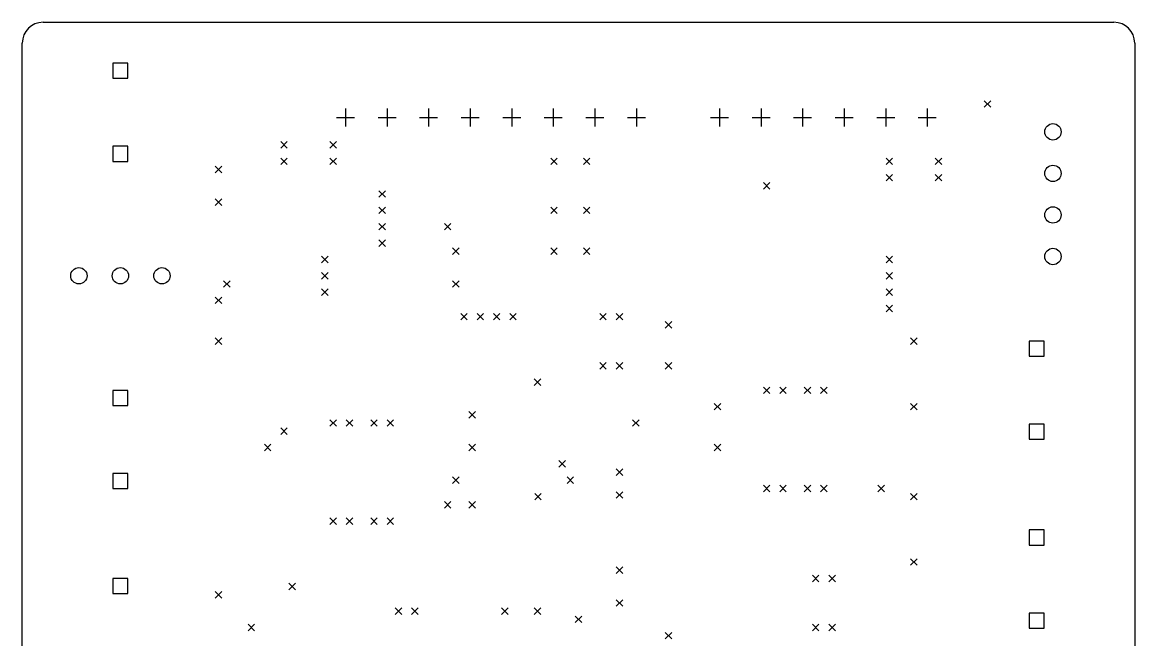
# Model space of a CAD drawing. Extents: x 14.9 to 84, y -16 to 60.
# Drawn here: x 16 to 84, y 22.2 to 60 of the extents above; entities that cross this region are included whole.
import ezdxf

# ---------------------------------------------------------------- set-up
doc = ezdxf.new("R2010")
doc.units = 0
doc.layers.add('BLACK', color=7, linetype='CONTINUOUS')

msp = doc.modelspace()

# ---------------------------------------------------------------- linework, layer by layer
at = {"layer": 'BLACK', "linetype": 'CONTINUOUS'}
for p, q in [((17.27, 59.9999), (82.73, 59.9999)), ((16, 1.27), (16, 58.7299)), ((84, 58.7299), (84, 1.27)), ((22.459624, 57.494624), (21.540376, 57.494624)), ((21.540376, 57.494624), (21.540376, 56.575376)), ((22.459624, 56.575376), (22.459624, 57.494624)), ((21.540376, 56.575376), (22.459624, 56.575376)), ((74.8, 55.2), (75.2, 54.8)), ((75.2, 55.2), (74.8, 54.8)), ((35.75812, 54.73074), (35.75812, 53.63074)), ((38.29812, 54.73074), (38.29812, 53.63074)), ((40.83812, 54.73074), (40.83812, 53.63074)), ((43.37812, 54.73074), (43.37812, 53.63074)), ((45.91812, 54.73074), (45.91812, 53.63074)), ((48.45812, 54.73074), (48.45812, 53.63074)), ((50.99812, 54.73074), (50.99812, 53.63074)), ((53.53812, 54.73074), (53.53812, 53.63074)), ((58.61812, 54.73074), (58.61812, 53.63074)), ((61.15812, 54.73074), (61.15812, 53.63074)), ((63.69812, 54.73074), (63.69812, 53.63074)), ((66.23812, 54.73074), (66.23812, 53.63074)), ((68.77812, 54.73074), (68.77812, 53.63074)), ((71.31812, 54.73074), (71.31812, 53.63074)), ((35.20812, 54.18074), (36.30812, 54.18074)), ((37.74812, 54.18074), (38.84812, 54.18074)), ((40.28812, 54.18074), (41.38812, 54.18074)), ((42.82812, 54.18074), (43.92812, 54.18074)), ((45.36812, 54.18074), (46.46812, 54.18074)), ((47.90812, 54.18074), (49.00812, 54.18074)), ((50.44812, 54.18074), (51.54812, 54.18074)), ((52.98812, 54.18074), (54.08812, 54.18074)), ((58.06812, 54.18074), (59.16812, 54.18074)), ((60.60812, 54.18074), (61.70812, 54.18074)), ((63.14812, 54.18074), (64.24812, 54.18074)), ((65.68812, 54.18074), (66.78812, 54.18074)), ((68.22812, 54.18074), (69.32812, 54.18074)), ((70.76812, 54.18074), (71.86812, 54.18074)), ((22.459624, 52.414624), (21.540376, 52.414624)), ((21.540376, 52.414624), (21.540376, 51.495376)), ((22.459624, 51.495376), (22.459624, 52.414624)), ((31.8, 52.7), (32.2, 52.3)), ((32.2, 52.7), (31.8, 52.3)), ((34.8, 52.7), (35.2, 52.3)), ((35.2, 52.7), (34.8, 52.3)), ((31.8, 51.7), (32.2, 51.3)), ((32.2, 51.7), (31.8, 51.3)), ((34.8, 51.7), (35.2, 51.3)), ((35.2, 51.7), (34.8, 51.3)), ((48.3, 51.7), (48.7, 51.3)), ((48.7, 51.7), (48.3, 51.3)), ((50.3, 51.7), (50.7, 51.3)), ((50.7, 51.7), (50.3, 51.3)), ((68.8, 51.7), (69.2, 51.3)), ((69.2, 51.7), (68.8, 51.3)), ((71.8, 51.7), (72.2, 51.3)), ((72.2, 51.7), (71.8, 51.3)), ((21.540376, 51.495376), (22.459624, 51.495376)), ((27.8, 51.2), (28.2, 50.8)), ((28.2, 51.2), (27.8, 50.8)), ((68.8, 50.7), (69.2, 50.3)), ((69.2, 50.7), (68.8, 50.3)), ((71.8, 50.7), (72.2, 50.3)), ((72.2, 50.7), (71.8, 50.3)), ((37.8, 49.7), (38.2, 49.3)), ((38.2, 49.7), (37.8, 49.3)), ((61.3, 50.2), (61.7, 49.8)), ((61.7, 50.2), (61.3, 49.8)), ((27.8, 49.2), (28.2, 48.8)), ((28.2, 49.2), (27.8, 48.8)), ((37.8, 48.7), (38.2, 48.3)), ((38.2, 48.7), (37.8, 48.3)), ((48.3, 48.7), (48.7, 48.3)), ((48.7, 48.7), (48.3, 48.3)), ((50.3, 48.7), (50.7, 48.3)), ((50.7, 48.7), (50.3, 48.3)), ((37.8, 47.7), (38.2, 47.3)), ((38.2, 47.7), (37.8, 47.3)), ((41.8, 47.7), (42.2, 47.3)), ((42.2, 47.7), (41.8, 47.3)), ((37.8, 46.7), (38.2, 46.3)), ((38.2, 46.7), (37.8, 46.3)), ((34.3, 45.7), (34.7, 45.3)), ((34.7, 45.7), (34.3, 45.3)), ((42.3, 46.2), (42.7, 45.8)), ((42.7, 46.2), (42.3, 45.8)), ((48.3, 46.2), (48.7, 45.8)), ((48.7, 46.2), (48.3, 45.8)), ((50.3, 46.2), (50.7, 45.8)), ((50.7, 46.2), (50.3, 45.8)), ((68.8, 45.7), (69.2, 45.3)), ((69.2, 45.7), (68.8, 45.3)), ((34.3, 44.7), (34.7, 44.3)), ((34.7, 44.7), (34.3, 44.3)), ((68.8, 44.7), (69.2, 44.3)), ((69.2, 44.7), (68.8, 44.3)), ((28.3, 44.2), (28.7, 43.8)), ((28.7, 44.2), (28.3, 43.8)), ((34.3, 43.7), (34.7, 43.3)), ((34.7, 43.7), (34.3, 43.3)), ((42.3, 44.2), (42.7, 43.8)), ((42.7, 44.2), (42.3, 43.8)), ((68.8, 43.7), (69.2, 43.3)), ((69.2, 43.7), (68.8, 43.3)), ((27.8, 43.2), (28.2, 42.8)), ((28.2, 43.2), (27.8, 42.8)), ((42.8, 42.2), (43.2, 41.8)), ((43.2, 42.2), (42.8, 41.8)), ((43.8, 42.2), (44.2, 41.8)), ((44.2, 42.2), (43.8, 41.8)), ((44.8, 42.2), (45.2, 41.8)), ((45.2, 42.2), (44.8, 41.8)), ((45.8, 42.2), (46.2, 41.8)), ((46.2, 42.2), (45.8, 41.8)), ((51.3, 42.2), (51.7, 41.8)), ((51.7, 42.2), (51.3, 41.8)), ((52.3, 42.2), (52.7, 41.8)), ((52.7, 42.2), (52.3, 41.8)), ((68.8, 42.7), (69.2, 42.3)), ((69.2, 42.7), (68.8, 42.3)), ((55.3, 41.7), (55.7, 41.3)), ((55.7, 41.7), (55.3, 41.3)), ((27.8, 40.7), (28.2, 40.3)), ((28.2, 40.7), (27.8, 40.3)), ((70.3, 40.7), (70.7, 40.3)), ((70.7, 40.7), (70.3, 40.3)), ((78.459624, 40.504624), (77.540376, 40.504624)), ((77.540376, 40.504624), (77.540376, 39.585376)), ((78.459624, 39.585376), (78.459624, 40.504624)), ((77.540376, 39.585376), (78.459624, 39.585376)), ((51.3, 39.2), (51.7, 38.8)), ((51.7, 39.2), (51.3, 38.8)), ((52.3, 39.2), (52.7, 38.8)), ((52.7, 39.2), (52.3, 38.8)), ((55.3, 39.2), (55.7, 38.8)), ((55.7, 39.2), (55.3, 38.8)), ((47.3, 38.2), (47.7, 37.8)), ((47.7, 38.2), (47.3, 37.8)), ((22.459624, 37.494624), (21.540376, 37.494624)), ((21.540376, 37.494624), (21.540376, 36.575376)), ((22.459624, 36.575376), (22.459624, 37.494624)), ((61.3, 37.7), (61.7, 37.3)), ((61.7, 37.7), (61.3, 37.3)), ((62.3, 37.7), (62.7, 37.3)), ((62.7, 37.7), (62.3, 37.3)), ((63.8, 37.7), (64.2, 37.3)), ((64.2, 37.7), (63.8, 37.3)), ((64.8, 37.7), (65.2, 37.3)), ((65.2, 37.7), (64.8, 37.3)), ((21.540376, 36.575376), (22.459624, 36.575376)), ((43.3, 36.2), (43.7, 35.8)), ((43.7, 36.2), (43.3, 35.8)), ((58.3, 36.7), (58.7, 36.3)), ((58.7, 36.7), (58.3, 36.3)), ((70.3, 36.7), (70.7, 36.3)), ((70.7, 36.7), (70.3, 36.3)), ((34.8, 35.7), (35.2, 35.3)), ((35.2, 35.7), (34.8, 35.3)), ((35.8, 35.7), (36.2, 35.3)), ((36.2, 35.7), (35.8, 35.3)), ((37.3, 35.7), (37.7, 35.3)), ((37.7, 35.7), (37.3, 35.3)), ((38.3, 35.7), (38.7, 35.3)), ((38.7, 35.7), (38.3, 35.3)), ((53.3, 35.7), (53.7, 35.3)), ((53.7, 35.7), (53.3, 35.3)), ((78.459624, 35.424624), (77.540376, 35.424624)), ((77.540376, 35.424624), (77.540376, 34.505376)), ((78.459624, 34.505376), (78.459624, 35.424624)), ((31.8, 35.2), (32.2, 34.8)), ((32.2, 35.2), (31.8, 34.8)), ((30.8, 34.2), (31.2, 33.8)), ((31.2, 34.2), (30.8, 33.8)), ((43.3, 34.2), (43.7, 33.8)), ((43.7, 34.2), (43.3, 33.8)), ((58.3, 34.2), (58.7, 33.8)), ((58.7, 34.2), (58.3, 33.8)), ((77.540376, 34.505376), (78.459624, 34.505376)), ((48.8, 33.2), (49.2, 32.8)), ((49.2, 33.2), (48.8, 32.8)), ((52.3, 32.7), (52.7, 32.3)), ((52.7, 32.7), (52.3, 32.3)), ((22.459624, 32.414624), (21.540376, 32.414624)), ((21.540376, 32.414624), (21.540376, 31.495376)), ((22.459624, 31.495376), (22.459624, 32.414624)), ((42.3, 32.2), (42.7, 31.8)), ((42.7, 32.2), (42.3, 31.8)), ((49.3, 32.2), (49.7, 31.8)), ((49.7, 32.2), (49.3, 31.8)), ((21.540376, 31.495376), (22.459624, 31.495376)), ((52.3, 31.3), (52.7, 30.9)), ((52.7, 31.3), (52.3, 30.9)), ((61.3, 31.7), (61.7, 31.3)), ((61.7, 31.7), (61.3, 31.3)), ((62.3, 31.7), (62.7, 31.3)), ((62.7, 31.7), (62.3, 31.3)), ((63.8, 31.7), (64.2, 31.3)), ((64.2, 31.7), (63.8, 31.3)), ((64.8, 31.7), (65.2, 31.3)), ((65.2, 31.7), (64.8, 31.3)), ((68.3, 31.7), (68.7, 31.3)), ((68.7, 31.7), (68.3, 31.3)), ((41.8, 30.7), (42.2, 30.3)), ((42.2, 30.7), (41.8, 30.3)), ((43.3, 30.7), (43.7, 30.3)), ((43.7, 30.7), (43.3, 30.3)), ((47.325, 31.2), (47.725, 30.8)), ((47.725, 31.2), (47.325, 30.8)), ((70.3, 31.2), (70.7, 30.8)), ((70.7, 31.2), (70.3, 30.8)), ((34.8, 29.7), (35.2, 29.3)), ((35.2, 29.7), (34.8, 29.3)), ((35.8, 29.7), (36.2, 29.3)), ((36.2, 29.7), (35.8, 29.3)), ((37.3, 29.7), (37.7, 29.3)), ((37.7, 29.7), (37.3, 29.3)), ((38.3, 29.7), (38.7, 29.3)), ((38.7, 29.7), (38.3, 29.3)), ((78.459624, 28.959624), (77.540376, 28.959624)), ((77.540376, 28.959624), (77.540376, 28.040376)), ((78.459624, 28.040376), (78.459624, 28.959624)), ((77.540376, 28.040376), (78.459624, 28.040376)), ((52.3, 26.7), (52.7, 26.3)), ((52.7, 26.7), (52.3, 26.3)), ((70.3, 27.2), (70.7, 26.8)), ((70.7, 27.2), (70.3, 26.8)), ((22.459624, 25.994624), (21.540376, 25.994624)), ((21.540376, 25.994624), (21.540376, 25.075376)), ((22.459624, 25.075376), (22.459624, 25.994624)), ((64.3, 26.2), (64.7, 25.8)), ((64.7, 26.2), (64.3, 25.8)), ((65.3, 26.2), (65.7, 25.8)), ((65.7, 26.2), (65.3, 25.8)), ((27.8, 25.2), (28.2, 24.8)), ((28.2, 25.2), (27.8, 24.8)), ((32.3, 25.7), (32.7, 25.3)), ((32.7, 25.7), (32.3, 25.3)), ((21.540376, 25.075376), (22.459624, 25.075376)), ((52.3, 24.7), (52.7, 24.3)), ((52.7, 24.7), (52.3, 24.3)), ((38.8, 24.2), (39.2, 23.8)), ((39.2, 24.2), (38.8, 23.8)), ((39.8, 24.2), (40.2, 23.8)), ((40.2, 24.2), (39.8, 23.8)), ((45.3, 24.2), (45.7, 23.8)), ((45.7, 24.2), (45.3, 23.8)), ((47.3, 24.2), (47.7, 23.8)), ((47.7, 24.2), (47.3, 23.8)), ((78.459624, 23.879624), (77.540376, 23.879624)), ((77.540376, 23.879624), (77.540376, 22.960376)), ((78.459624, 22.960376), (78.459624, 23.879624)), ((29.8, 23.2), (30.2, 22.8)), ((30.2, 23.2), (29.8, 22.8)), ((49.8, 23.7), (50.2, 23.3)), ((50.2, 23.7), (49.8, 23.3)), ((64.3, 23.2), (64.7, 22.8)), ((64.7, 23.2), (64.3, 22.8)), ((65.3, 23.2), (65.7, 22.8)), ((65.7, 23.2), (65.3, 22.8)), ((55.3, 22.7), (55.7, 22.3)), ((55.7, 22.7), (55.3, 22.3)), ((77.540376, 22.960376), (78.459624, 22.960376))]:
    msp.add_line(p, q, dxfattribs=at)
at = {"layer": 'BLACK'}
for centre in [(79, 53.3), (79, 50.76), (79, 48.22), (79, 45.68), (19.46, 44.5), (22, 44.5), (24.54, 44.5)]:
    msp.add_circle(centre, 0.5, dxfattribs=at)
for centre, start, end in [((17.27, 58.7299), 90, 180), ((82.73, 58.7299), 0, 90)]:
    msp.add_arc(centre, 1.27, start, end, dxfattribs=at)

doc.saveas('drawing.dxf')
